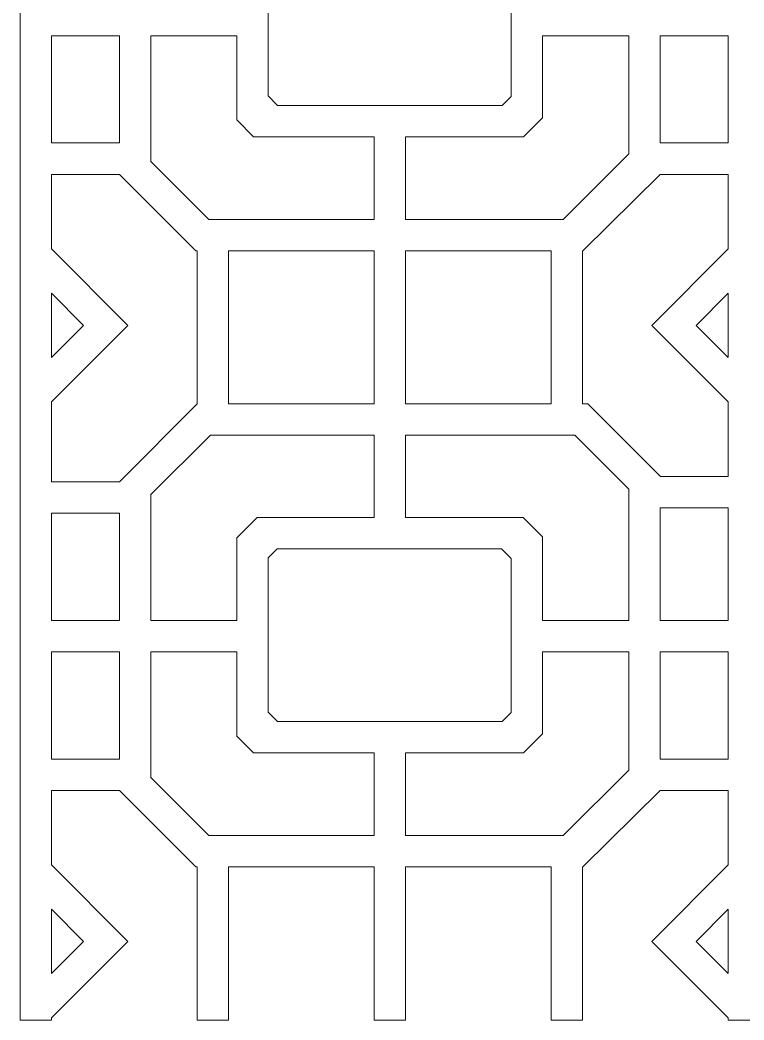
# Model space of a CAD drawing. Header units: centimetres. Extents: x 8 to 13.6, y -9.5 to 9.5.
# Drawn here: x 8.003 to 10.793, y -9.5 to -5.645 of the extents above; entities that cross this region are included whole.
import ezdxf

# ---------------------------------------------------------------- set-up
doc = ezdxf.new("R2010")
doc.units = ezdxf.units.CM
doc.header["$MEASUREMENT"] = 0
doc.layers.add('layer 1', color=7, linetype='Continuous')

msp = doc.modelspace()

# ---------------------------------------------------------------- linework, layer by layer
at = {"layer": 'layer 1', "color": 250, "lineweight": 9}
for points, knots in [([(8.00349, 4.75014), (8.00349, 4.75014), (8.00349, 4.75014), (8.00349, 4.75014), (8.00349, 4.75014), (8.00349, 4.75014), (8.00349, 7.12452), (8.00349, 7.12452), (8.00349, 7.12452), (8.00349, 7.12452), (8.00349, 7.12507), (8.00349, 7.12507), (8.00349, 7.12507), (8.00349, 7.12507), (8.00349, 9.5), (8.00349, 9.5), (8.00349, 9.5), (8.00349, 9.5), (8.12442, 9.5), (8.12442, 9.5), (8.12442, 9.5), (8.12442, 9.5), (8.12442, 9.19988), (8.12442, 9.19988), (8.12442, 9.19988), (8.12442, 9.19988), (8.3867, 9.19988), (8.3867, 9.19988), (8.3867, 9.19988), (8.3867, 9.19988), (8.68684, 9.5), (8.68684, 9.5), (8.68684, 9.5), (8.68684, 9.5), (10.19119, 9.5), (10.19119, 9.5), (10.19119, 9.5), (10.19119, 9.5), (10.47049, 9.22071), (10.47049, 9.22071), (10.47049, 9.22071), (10.47049, 9.22071), (10.47049, 9.2204), (10.47049, 9.2204), (10.47049, 9.2204), (10.47049, 9.2204), (10.73276, 9.2204), (10.73276, 9.2204), (10.73276, 9.2204), (10.73276, 9.2204), (10.73276, 9.5), (10.73276, 9.5), (10.73276, 9.5), (10.73276, 9.5), (10.85369, 9.5), (10.85369, 9.5), (10.85369, 9.5), (10.85369, 9.5), (10.85369, 9.19988), (10.85369, 9.19988), (10.85369, 9.19988), (10.85369, 9.19988), (11.11599, 9.19988), (11.11599, 9.19988), (11.11599, 9.19988), (11.11599, 9.19988), (11.41611, 9.5), (11.41611, 9.5), (11.41611, 9.5), (11.41611, 9.5), (12.92046, 9.5), (12.92046, 9.5), (12.92046, 9.5), (12.92046, 9.5), (13.19977, 9.22071), (13.19977, 9.22071), (13.19977, 9.22071), (13.19977, 9.22071), (13.19977, 9.2204), (13.19977, 9.2204), (13.19977, 9.2204), (13.19977, 9.2204), (13.46205, 9.2204), (13.46205, 9.2204), (13.46205, 9.2204), (13.46205, 9.2204), (13.46205, 9.5), (13.46205, 9.5), (13.46205, 9.5), (13.46205, 9.5), (13.58295, 9.5), (13.58295, 9.5), (13.58295, 9.5), (13.58295, 9.5), (13.58295, 7.12507), (13.58295, 7.12507), (13.58295, 7.12507), (13.58295, 7.12507), (13.58295, 7.12452), (13.58295, 7.12452), (13.58295, 7.12452), (13.58295, 7.12452), (13.58295, 4.75014), (13.58295, 4.75014), (13.58295, 4.75014), (13.58295, 4.75014), (13.58295, 4.7496), (13.58295, 4.7496), (13.58295, 4.7496), (13.58295, 4.7496), (13.58295, 2.37521), (13.58295, 2.37521), (13.58295, 2.37521), (13.58295, 2.37521), (13.58295, 2.37466), (13.58295, 2.37466), (13.58295, 2.37466), (13.58295, 2.37466), (13.58295, 0.00028), (13.58295, 0.00028), (13.58295, 0.00028), (13.58295, 0.00028), (13.58295, -0.00027), (13.58295, -0.00027), (13.58295, -0.00027), (13.58295, -0.00027), (13.58295, -2.37465), (13.58295, -2.37465), (13.58295, -2.37465), (13.58295, -2.37465), (13.58295, -2.3752), (13.58295, -2.3752), (13.58295, -2.3752), (13.58295, -2.3752), (13.58295, -4.74959), (13.58295, -4.74959), (13.58295, -4.74959), (13.58295, -4.74959), (13.58295, -4.75014), (13.58295, -4.75014), (13.58295, -4.75014), (13.58295, -4.75014), (13.58295, -7.12451), (13.58295, -7.12451), (13.58295, -7.12451), (13.58295, -7.12451), (13.58295, -7.12506), (13.58295, -7.12506), (13.58295, -7.12506), (13.58295, -7.12506), (13.58295, -9.5), (13.58295, -9.5), (13.58295, -9.5), (13.58295, -9.5), (13.46205, -9.5), (13.46205, -9.5), (13.46205, -9.5), (13.46205, -9.5), (13.46205, -9.49224), (13.46205, -9.49224), (13.46205, -9.49224), (13.46205, -9.49224), (13.16686, -9.19705), (13.16686, -9.19705), (13.16686, -9.19705), (13.16686, -9.19705), (13.46205, -8.90187), (13.46205, -8.90187), (13.46205, -8.90187), (13.46205, -8.90187), (13.46205, -8.61481), (13.46205, -8.61481), (13.46205, -8.61481), (13.46205, -8.61481), (13.1996, -8.61481), (13.1996, -8.61481), (13.1996, -8.61481), (13.1996, -8.61481), (12.90099, -8.90973), (12.90099, -8.90973), (12.90099, -8.90973), (12.90099, -8.90973), (12.90074, -8.90973), (12.90074, -8.90973), (12.90074, -8.90973), (12.90074, -8.90973), (12.90074, -9.5), (12.90074, -9.5), (12.90074, -9.5), (12.90074, -9.5), (12.77984, -9.5), (12.77984, -9.5), (12.77984, -9.5), (12.77984, -9.5), (12.77984, -8.90973), (12.77984, -8.90973), (12.77984, -8.90973), (12.77984, -8.90973), (12.21831, -8.90973), (12.21831, -8.90973), (12.21831, -8.90973), (12.21831, -8.90973), (12.21831, -9.5), (12.21831, -9.5), (12.21831, -9.5), (12.21831, -9.5), (12.0974, -9.5), (12.0974, -9.5), (12.0974, -9.5), (12.0974, -9.5), (12.0974, -8.90973), (12.0974, -8.90973), (12.0974, -8.90973), (12.0974, -8.90973), (11.53592, -8.90973), (11.53592, -8.90973), (11.53592, -8.90973), (11.53592, -8.90973), (11.53592, -9.5), (11.53592, -9.5), (11.53592, -9.5), (11.53592, -9.5), (11.415, -9.5), (11.415, -9.5), (11.415, -9.5), (11.415, -9.5), (11.415, -8.90973), (11.415, -8.90973), (11.415, -8.90973), (11.415, -8.90973), (11.41087, -8.90973), (11.41087, -8.90973), (11.41087, -8.90973), (11.41087, -8.90973), (11.11599, -8.61482), (11.11599, -8.61482), (11.11599, -8.61482), (11.11599, -8.61482), (11.11599, -8.61481), (11.11599, -8.61481), (11.11599, -8.61481), (11.11599, -8.61481), (10.85369, -8.61481), (10.85369, -8.61481), (10.85369, -8.61481), (10.85369, -8.61481), (10.85369, -8.90187), (10.85369, -8.90187), (10.85369, -8.90187), (10.85369, -8.90187), (11.14887, -9.19705), (11.14887, -9.19705), (11.14887, -9.19705), (11.14887, -9.19705), (10.85369, -9.49224), (10.85369, -9.49224), (10.85369, -9.49224), (10.85369, -9.49224), (10.85369, -9.5), (10.85369, -9.5), (10.85369, -9.5), (10.85369, -9.5), (10.73276, -9.5), (10.73276, -9.5), (10.73276, -9.5), (10.73276, -9.5), (10.73276, -9.49224), (10.73276, -9.49224), (10.73276, -9.49224), (10.73276, -9.49224), (10.43757, -9.19705), (10.43757, -9.19705), (10.43757, -9.19705), (10.43757, -9.19705), (10.73276, -8.90187), (10.73276, -8.90187), (10.73276, -8.90187), (10.73276, -8.90187), (10.73276, -8.61481), (10.73276, -8.61481), (10.73276, -8.61481), (10.73276, -8.61481), (10.47033, -8.61481), (10.47033, -8.61481), (10.47033, -8.61481), (10.47033, -8.61481), (10.1717, -8.90973), (10.1717, -8.90973), (10.1717, -8.90973), (10.1717, -8.90973), (10.17145, -8.90973), (10.17145, -8.90973), (10.17145, -8.90973), (10.17145, -8.90973), (10.17145, -9.5), (10.17145, -9.5), (10.17145, -9.5), (10.17145, -9.5), (10.05055, -9.5), (10.05055, -9.5), (10.05055, -9.5), (10.05055, -9.5), (10.05055, -8.90973), (10.05055, -8.90973), (10.05055, -8.90973), (10.05055, -8.90973), (9.48904, -8.90973), (9.48904, -8.90973), (9.48904, -8.90973), (9.48904, -8.90973), (9.48904, -9.5), (9.48904, -9.5), (9.48904, -9.5), (9.48904, -9.5), (9.36814, -9.5), (9.36814, -9.5), (9.36814, -9.5), (9.36814, -9.5), (9.36814, -8.90973), (9.36814, -8.90973), (9.36814, -8.90973), (9.36814, -8.90973), (8.80664, -8.90973), (8.80664, -8.90973), (8.80664, -8.90973), (8.80664, -8.90973), (8.80664, -9.5), (8.80664, -9.5), (8.80664, -9.5), (8.80664, -9.5), (8.68573, -9.5), (8.68573, -9.5), (8.68573, -9.5), (8.68573, -9.5), (8.68573, -8.90973), (8.68573, -8.90973), (8.68573, -8.90973), (8.68573, -8.90973), (8.6816, -8.90973), (8.6816, -8.90973), (8.6816, -8.90973), (8.6816, -8.90973), (8.3867, -8.61482), (8.3867, -8.61482), (8.3867, -8.61482), (8.3867, -8.61482), (8.3867, -8.61481), (8.3867, -8.61481), (8.3867, -8.61481), (8.3867, -8.61481), (8.12442, -8.61481), (8.12442, -8.61481), (8.12442, -8.61481), (8.12442, -8.61481), (8.12442, -8.90187), (8.12442, -8.90187), (8.12442, -8.90187), (8.12442, -8.90187), (8.4196, -9.19705), (8.4196, -9.19705), (8.4196, -9.19705), (8.4196, -9.19705), (8.12442, -9.49224), (8.12442, -9.49224), (8.12442, -9.49224), (8.12442, -9.49224), (8.12442, -9.5), (8.12442, -9.5), (8.12442, -9.5), (8.12442, -9.5), (8.00349, -9.5), (8.00349, -9.5), (8.00349, -9.5), (8.00349, -9.5), (8.00349, -7.12506), (8.00349, -7.12506), (8.00349, -7.12506), (8.00349, -7.12506), (8.00349, -7.12451), (8.00349, -7.12451), (8.00349, -7.12451), (8.00349, -7.12451), (8.00349, -4.75014), (8.00349, -4.75014), (8.00349, -4.75014), (8.00349, -4.75014), (8.00349, -4.74959), (8.00349, -4.74959), (8.00349, -4.74959), (8.00349, -4.74959), (8.00349, -2.3752), (8.00349, -2.3752), (8.00349, -2.3752), (8.00349, -2.3752), (8.00349, -2.37465), (8.00349, -2.37465), (8.00349, -2.37465), (8.00349, -2.37465), (8.00349, -0.00027), (8.00349, -0.00027), (8.00349, -0.00027), (8.00349, -0.00027), (8.00349, 0.00028), (8.00349, 0.00028), (8.00349, 0.00028), (8.00349, 0.00028), (8.00349, 2.37466), (8.00349, 2.37466), (8.00349, 2.37466), (8.00349, 2.37466), (8.00349, 2.37521), (8.00349, 2.37521), (8.00349, 2.37521), (8.00349, 2.37521), (8.00349, 4.7496), (8.00349, 4.7496), (8.00349, 4.7496), (8.00349, 4.7496), (8.00349, 4.75014), (8.00349, 4.75014)], [0, 0, 0, 0, 0.009434, 0.009434, 0.009434, 0.009434, 0.0188679, 0.0188679, 0.0188679, 0.0188679, 0.0283019, 0.0283019, 0.0283019, 0.0283019, 0.0377358, 0.0377358, 0.0377358, 0.0377358, 0.0471698, 0.0471698, 0.0471698, 0.0471698, 0.0566038, 0.0566038, 0.0566038, 0.0566038, 0.0660377, 0.0660377, 0.0660377, 0.0660377, 0.0754717, 0.0754717, 0.0754717, 0.0754717, 0.0849057, 0.0849057, 0.0849057, 0.0849057, 0.0943396, 0.0943396, 0.0943396, 0.0943396, 0.1037736, 0.1037736, 0.1037736, 0.1037736, 0.1132075, 0.1132075, 0.1132075, 0.1132075, 0.1226415, 0.1226415, 0.1226415, 0.1226415, 0.1320755, 0.1320755, 0.1320755, 0.1320755, 0.1415094, 0.1415094, 0.1415094, 0.1415094, 0.1509434, 0.1509434, 0.1509434, 0.1509434, 0.1603774, 0.1603774, 0.1603774, 0.1603774, 0.1698113, 0.1698113, 0.1698113, 0.1698113, 0.1792453, 0.1792453, 0.1792453, 0.1792453, 0.1886792, 0.1886792, 0.1886792, 0.1886792, 0.1981132, 0.1981132, 0.1981132, 0.1981132, 0.2075472, 0.2075472, 0.2075472, 0.2075472, 0.2169811, 0.2169811, 0.2169811, 0.2169811, 0.2264151, 0.2264151, 0.2264151, 0.2264151, 0.2358491, 0.2358491, 0.2358491, 0.2358491, 0.245283, 0.245283, 0.245283, 0.245283, 0.254717, 0.254717, 0.254717, 0.254717, 0.2641509, 0.2641509, 0.2641509, 0.2641509, 0.2735849, 0.2735849, 0.2735849, 0.2735849, 0.2830189, 0.2830189, 0.2830189, 0.2830189, 0.2924528, 0.2924528, 0.2924528, 0.2924528, 0.3018868, 0.3018868, 0.3018868, 0.3018868, 0.3113208, 0.3113208, 0.3113208, 0.3113208, 0.3207547, 0.3207547, 0.3207547, 0.3207547, 0.3301887, 0.3301887, 0.3301887, 0.3301887, 0.3396226, 0.3396226, 0.3396226, 0.3396226, 0.3490566, 0.3490566, 0.3490566, 0.3490566, 0.3584906, 0.3584906, 0.3584906, 0.3584906, 0.3679245, 0.3679245, 0.3679245, 0.3679245, 0.3773585, 0.3773585, 0.3773585, 0.3773585, 0.3867925, 0.3867925, 0.3867925, 0.3867925, 0.3962264, 0.3962264, 0.3962264, 0.3962264, 0.4056604, 0.4056604, 0.4056604, 0.4056604, 0.4150943, 0.4150943, 0.4150943, 0.4150943, 0.4245283, 0.4245283, 0.4245283, 0.4245283, 0.4339623, 0.4339623, 0.4339623, 0.4339623, 0.4433962, 0.4433962, 0.4433962, 0.4433962, 0.4528302, 0.4528302, 0.4528302, 0.4528302, 0.4622642, 0.4622642, 0.4622642, 0.4622642, 0.4716981, 0.4716981, 0.4716981, 0.4716981, 0.4811321, 0.4811321, 0.4811321, 0.4811321, 0.490566, 0.490566, 0.490566, 0.490566, 0.5, 0.5, 0.5, 0.5, 0.509434, 0.509434, 0.509434, 0.509434, 0.5188679, 0.5188679, 0.5188679, 0.5188679, 0.5283019, 0.5283019, 0.5283019, 0.5283019, 0.5377358, 0.5377358, 0.5377358, 0.5377358, 0.5471698, 0.5471698, 0.5471698, 0.5471698, 0.5566038, 0.5566038, 0.5566038, 0.5566038, 0.5660377, 0.5660377, 0.5660377, 0.5660377, 0.5754717, 0.5754717, 0.5754717, 0.5754717, 0.5849057, 0.5849057, 0.5849057, 0.5849057, 0.5943396, 0.5943396, 0.5943396, 0.5943396, 0.6037736, 0.6037736, 0.6037736, 0.6037736, 0.6132075, 0.6132075, 0.6132075, 0.6132075, 0.6226415, 0.6226415, 0.6226415, 0.6226415, 0.6320755, 0.6320755, 0.6320755, 0.6320755, 0.6415094, 0.6415094, 0.6415094, 0.6415094, 0.6509434, 0.6509434, 0.6509434, 0.6509434, 0.6603774, 0.6603774, 0.6603774, 0.6603774, 0.6698113, 0.6698113, 0.6698113, 0.6698113, 0.6792453, 0.6792453, 0.6792453, 0.6792453, 0.6886792, 0.6886792, 0.6886792, 0.6886792, 0.6981132, 0.6981132, 0.6981132, 0.6981132, 0.7075472, 0.7075472, 0.7075472, 0.7075472, 0.7169811, 0.7169811, 0.7169811, 0.7169811, 0.7264151, 0.7264151, 0.7264151, 0.7264151, 0.7358491, 0.7358491, 0.7358491, 0.7358491, 0.745283, 0.745283, 0.745283, 0.745283, 0.754717, 0.754717, 0.754717, 0.754717, 0.7641509, 0.7641509, 0.7641509, 0.7641509, 0.7735849, 0.7735849, 0.7735849, 0.7735849, 0.7830189, 0.7830189, 0.7830189, 0.7830189, 0.7924528, 0.7924528, 0.7924528, 0.7924528, 0.8018868, 0.8018868, 0.8018868, 0.8018868, 0.8113208, 0.8113208, 0.8113208, 0.8113208, 0.8207547, 0.8207547, 0.8207547, 0.8207547, 0.8301887, 0.8301887, 0.8301887, 0.8301887, 0.8396226, 0.8396226, 0.8396226, 0.8396226, 0.8490566, 0.8490566, 0.8490566, 0.8490566, 0.8584906, 0.8584906, 0.8584906, 0.8584906, 0.8679245, 0.8679245, 0.8679245, 0.8679245, 0.8773585, 0.8773585, 0.8773585, 0.8773585, 0.8867925, 0.8867925, 0.8867925, 0.8867925, 0.8962264, 0.8962264, 0.8962264, 0.8962264, 0.9056604, 0.9056604, 0.9056604, 0.9056604, 0.9150943, 0.9150943, 0.9150943, 0.9150943, 0.9245283, 0.9245283, 0.9245283, 0.9245283, 0.9339623, 0.9339623, 0.9339623, 0.9339623, 0.9433962, 0.9433962, 0.9433962, 0.9433962, 0.9528302, 0.9528302, 0.9528302, 0.9528302, 0.9622642, 0.9622642, 0.9622642, 0.9622642, 0.9716981, 0.9716981, 0.9716981, 0.9716981, 0.9811321, 0.9811321, 0.9811321, 0.9811321, 1, 1, 1, 1]), ([(9.89597, -5.34594), (9.89597, -5.34594), (9.89597, -5.34594), (9.89597, -5.34594), (9.89597, -5.34594), (9.89597, -5.34594), (9.89597, -5.93975), (9.89597, -5.93975), (9.89597, -5.93975), (9.89597, -5.93975), (9.86139, -5.97433), (9.86139, -5.97433), (9.86139, -5.97433), (9.86139, -5.97433), (8.99583, -5.97433), (8.99583, -5.97433), (8.99583, -5.97433), (8.99583, -5.97433), (8.95929, -5.93778), (8.95929, -5.93778), (8.95929, -5.93778), (8.95929, -5.93778), (8.95929, -5.34397), (8.95929, -5.34397), (8.95929, -5.34397), (8.95929, -5.34397), (8.99402, -5.30924), (8.99402, -5.30924), (8.99402, -5.30924), (8.99402, -5.30924), (9.8593, -5.30924), (9.8593, -5.30924), (9.8593, -5.30924), (9.8593, -5.30924), (9.89597, -5.34594), (9.89597, -5.34594)], [0, 0, 0, 0, 0.1, 0.1, 0.1, 0.1, 0.2, 0.2, 0.2, 0.2, 0.3, 0.3, 0.3, 0.3, 0.4, 0.4, 0.4, 0.4, 0.5, 0.5, 0.5, 0.5, 0.6, 0.6, 0.6, 0.6, 0.7, 0.7, 0.7, 0.7, 0.8, 0.8, 0.8, 0.8, 1, 1, 1, 1]), ([(8.3867, -5.70525), (8.3867, -5.70525), (8.3867, -5.70525), (8.3867, -5.70525), (8.3867, -5.70525), (8.3867, -5.70525), (8.12442, -5.70525), (8.12442, -5.70525), (8.12442, -5.70525), (8.12442, -5.70525), (8.12442, -6.11897), (8.12442, -6.11897), (8.12442, -6.11897), (8.12442, -6.11897), (8.3867, -6.11897), (8.3867, -6.11897), (8.3867, -6.11897), (8.3867, -6.11897), (8.3867, -5.70525), (8.3867, -5.70525)], [0, 0, 0, 0, 0.1666667, 0.1666667, 0.1666667, 0.1666667, 0.3333333, 0.3333333, 0.3333333, 0.3333333, 0.5, 0.5, 0.5, 0.5, 0.6666667, 0.6666667, 0.6666667, 0.6666667, 1, 1, 1, 1]), ([(9.36814, -6.41389), (9.36814, -6.41389), (9.36814, -6.41389), (9.36814, -6.41389), (9.36814, -6.41389), (9.36814, -6.41389), (9.36814, -6.09523), (9.36814, -6.09523), (9.36814, -6.09523), (9.36814, -6.09523), (8.90341, -6.09523), (8.90341, -6.09523), (8.90341, -6.09523), (8.90341, -6.09523), (8.83839, -6.0302), (8.83839, -6.0302), (8.83839, -6.0302), (8.83839, -6.0302), (8.83839, -5.70525), (8.83839, -5.70525), (8.83839, -5.70525), (8.83839, -5.70525), (8.5076, -5.70525), (8.5076, -5.70525), (8.5076, -5.70525), (8.5076, -5.70525), (8.5076, -6.18981), (8.5076, -6.18981), (8.5076, -6.18981), (8.5076, -6.18981), (8.7317, -6.41389), (8.7317, -6.41389), (8.7317, -6.41389), (8.7317, -6.41389), (9.36814, -6.41389), (9.36814, -6.41389)], [0, 0, 0, 0, 0.1, 0.1, 0.1, 0.1, 0.2, 0.2, 0.2, 0.2, 0.3, 0.3, 0.3, 0.3, 0.4, 0.4, 0.4, 0.4, 0.5, 0.5, 0.5, 0.5, 0.6, 0.6, 0.6, 0.6, 0.7, 0.7, 0.7, 0.7, 0.8, 0.8, 0.8, 0.8, 1, 1, 1, 1]), ([(9.48904, -6.09523), (9.48904, -6.09523), (9.48904, -6.09523), (9.48904, -6.09523), (9.48904, -6.09523), (9.48904, -6.09523), (9.48904, -6.41389), (9.48904, -6.41389), (9.48904, -6.41389), (9.48904, -6.41389), (10.09696, -6.41389), (10.09696, -6.41389), (10.09696, -6.41389), (10.09696, -6.41389), (10.34958, -6.16129), (10.34958, -6.16129), (10.34958, -6.16129), (10.34958, -6.16129), (10.34958, -5.70525), (10.34958, -5.70525), (10.34958, -5.70525), (10.34958, -5.70525), (10.01689, -5.70525), (10.01689, -5.70525), (10.01689, -5.70525), (10.01689, -5.70525), (10.01689, -6.02155), (10.01689, -6.02155), (10.01689, -6.02155), (10.01689, -6.02155), (9.94319, -6.09523), (9.94319, -6.09523), (9.94319, -6.09523), (9.94319, -6.09523), (9.48904, -6.09523), (9.48904, -6.09523)], [0, 0, 0, 0, 0.1, 0.1, 0.1, 0.1, 0.2, 0.2, 0.2, 0.2, 0.3, 0.3, 0.3, 0.3, 0.4, 0.4, 0.4, 0.4, 0.5, 0.5, 0.5, 0.5, 0.6, 0.6, 0.6, 0.6, 0.7, 0.7, 0.7, 0.7, 0.8, 0.8, 0.8, 0.8, 1, 1, 1, 1]), ([(10.47049, -6.11897), (10.47049, -6.11897), (10.47049, -6.11897), (10.47049, -6.11897), (10.47049, -6.11897), (10.47049, -6.11897), (10.73276, -6.11897), (10.73276, -6.11897), (10.73276, -6.11897), (10.73276, -6.11897), (10.73276, -5.70525), (10.73276, -5.70525), (10.73276, -5.70525), (10.73276, -5.70525), (10.47049, -5.70525), (10.47049, -5.70525), (10.47049, -5.70525), (10.47049, -5.70525), (10.47049, -6.11897), (10.47049, -6.11897)], [0, 0, 0, 0, 0.1666667, 0.1666667, 0.1666667, 0.1666667, 0.3333333, 0.3333333, 0.3333333, 0.3333333, 0.5, 0.5, 0.5, 0.5, 0.6666667, 0.6666667, 0.6666667, 0.6666667, 1, 1, 1, 1]), ([(8.12442, -7.12506), (8.12442, -7.12506), (8.12442, -7.12506), (8.12442, -7.12506), (8.12442, -7.12506), (8.12442, -7.12506), (8.12442, -7.42465), (8.12442, -7.42465), (8.12442, -7.42465), (8.12442, -7.42465), (8.3867, -7.42465), (8.3867, -7.42465), (8.3867, -7.42465), (8.3867, -7.42465), (8.68629, -7.12506), (8.68629, -7.12506), (8.68629, -7.12506), (8.68629, -7.12506), (8.68573, -7.12506), (8.68573, -7.12506), (8.68573, -7.12506), (8.68573, -7.12506), (8.68573, -6.53479), (8.68573, -6.53479), (8.68573, -6.53479), (8.68573, -6.53479), (8.6816, -6.53479), (8.6816, -6.53479), (8.6816, -6.53479), (8.6816, -6.53479), (8.3867, -6.23989), (8.3867, -6.23989), (8.3867, -6.23989), (8.3867, -6.23989), (8.3867, -6.23988), (8.3867, -6.23988), (8.3867, -6.23988), (8.3867, -6.23988), (8.12442, -6.23988), (8.12442, -6.23988), (8.12442, -6.23988), (8.12442, -6.23988), (8.12442, -6.52694), (8.12442, -6.52694), (8.12442, -6.52694), (8.12442, -6.52694), (8.4196, -6.82213), (8.4196, -6.82213), (8.4196, -6.82213), (8.4196, -6.82213), (8.12442, -7.11731), (8.12442, -7.11731), (8.12442, -7.11731), (8.12442, -7.11731), (8.12442, -7.12451), (8.12442, -7.12451), (8.12442, -7.12451), (8.12442, -7.12451), (8.12442, -7.12506), (8.12442, -7.12506)], [0, 0, 0, 0, 0.0625, 0.0625, 0.0625, 0.0625, 0.125, 0.125, 0.125, 0.125, 0.1875, 0.1875, 0.1875, 0.1875, 0.25, 0.25, 0.25, 0.25, 0.3125, 0.3125, 0.3125, 0.3125, 0.375, 0.375, 0.375, 0.375, 0.4375, 0.4375, 0.4375, 0.4375, 0.5, 0.5, 0.5, 0.5, 0.5625, 0.5625, 0.5625, 0.5625, 0.625, 0.625, 0.625, 0.625, 0.6875, 0.6875, 0.6875, 0.6875, 0.75, 0.75, 0.75, 0.75, 0.8125, 0.8125, 0.8125, 0.8125, 0.875, 0.875, 0.875, 0.875, 1, 1, 1, 1]), ([(10.17145, -7.12453), (10.17145, -7.12453), (10.17145, -7.12453), (10.17145, -7.12453), (10.17145, -7.12453), (10.17145, -7.12453), (10.19119, -7.12453), (10.19119, -7.12453), (10.19119, -7.12453), (10.19119, -7.12453), (10.47049, -7.40381), (10.47049, -7.40381), (10.47049, -7.40381), (10.47049, -7.40381), (10.47049, -7.40412), (10.47049, -7.40412), (10.47049, -7.40412), (10.47049, -7.40412), (10.73276, -7.40412), (10.73276, -7.40412), (10.73276, -7.40412), (10.73276, -7.40412), (10.73276, -7.12506), (10.73276, -7.12506), (10.73276, -7.12506), (10.73276, -7.12506), (10.73276, -7.12451), (10.73276, -7.12451), (10.73276, -7.12451), (10.73276, -7.12451), (10.73276, -7.11731), (10.73276, -7.11731), (10.73276, -7.11731), (10.73276, -7.11731), (10.43757, -6.82213), (10.43757, -6.82213), (10.43757, -6.82213), (10.43757, -6.82213), (10.73276, -6.52694), (10.73276, -6.52694), (10.73276, -6.52694), (10.73276, -6.52694), (10.73276, -6.23988), (10.73276, -6.23988), (10.73276, -6.23988), (10.73276, -6.23988), (10.47033, -6.23988), (10.47033, -6.23988), (10.47033, -6.23988), (10.47033, -6.23988), (10.1717, -6.53479), (10.1717, -6.53479), (10.1717, -6.53479), (10.1717, -6.53479), (10.17145, -6.53479), (10.17145, -6.53479), (10.17145, -6.53479), (10.17145, -6.53479), (10.17145, -7.12453), (10.17145, -7.12453)], [0, 0, 0, 0, 0.0625, 0.0625, 0.0625, 0.0625, 0.125, 0.125, 0.125, 0.125, 0.1875, 0.1875, 0.1875, 0.1875, 0.25, 0.25, 0.25, 0.25, 0.3125, 0.3125, 0.3125, 0.3125, 0.375, 0.375, 0.375, 0.375, 0.4375, 0.4375, 0.4375, 0.4375, 0.5, 0.5, 0.5, 0.5, 0.5625, 0.5625, 0.5625, 0.5625, 0.625, 0.625, 0.625, 0.625, 0.6875, 0.6875, 0.6875, 0.6875, 0.75, 0.75, 0.75, 0.75, 0.8125, 0.8125, 0.8125, 0.8125, 0.875, 0.875, 0.875, 0.875, 1, 1, 1, 1]), ([(8.80664, -7.12453), (8.80664, -7.12453), (8.80664, -7.12453), (8.80664, -7.12453), (8.80664, -7.12453), (8.80664, -7.12453), (9.36814, -7.12453), (9.36814, -7.12453), (9.36814, -7.12453), (9.36814, -7.12453), (9.36814, -6.53479), (9.36814, -6.53479), (9.36814, -6.53479), (9.36814, -6.53479), (8.80664, -6.53479), (8.80664, -6.53479), (8.80664, -6.53479), (8.80664, -6.53479), (8.80664, -7.12453), (8.80664, -7.12453)], [0, 0, 0, 0, 0.1666667, 0.1666667, 0.1666667, 0.1666667, 0.3333333, 0.3333333, 0.3333333, 0.3333333, 0.5, 0.5, 0.5, 0.5, 0.6666667, 0.6666667, 0.6666667, 0.6666667, 1, 1, 1, 1]), ([(9.48904, -7.12453), (9.48904, -7.12453), (9.48904, -7.12453), (9.48904, -7.12453), (9.48904, -7.12453), (9.48904, -7.12453), (10.05055, -7.12453), (10.05055, -7.12453), (10.05055, -7.12453), (10.05055, -7.12453), (10.05055, -6.53479), (10.05055, -6.53479), (10.05055, -6.53479), (10.05055, -6.53479), (9.48904, -6.53479), (9.48904, -6.53479), (9.48904, -6.53479), (9.48904, -6.53479), (9.48904, -7.12453), (9.48904, -7.12453)], [0, 0, 0, 0, 0.1666667, 0.1666667, 0.1666667, 0.1666667, 0.3333333, 0.3333333, 0.3333333, 0.3333333, 0.5, 0.5, 0.5, 0.5, 0.6666667, 0.6666667, 0.6666667, 0.6666667, 1, 1, 1, 1]), ([(8.24861, -6.82213), (8.24861, -6.82213), (8.12442, -6.69793), (8.12442, -6.69793), (8.12442, -6.69793), (8.12442, -6.69793), (8.12442, -6.94632), (8.12442, -6.94632), (8.12442, -6.94632), (8.12442, -6.94632), (8.24861, -6.82213), (8.24861, -6.82213)], [0, 0, 0, 0, 0.25, 0.25, 0.25, 0.25, 0.5, 0.5, 0.5, 0.5, 1, 1, 1, 1]), ([(10.60857, -6.82213), (10.60857, -6.82213), (10.60857, -6.82213), (10.60857, -6.82213), (10.60857, -6.82213), (10.60857, -6.82213), (10.73276, -6.69793), (10.73276, -6.69793), (10.73276, -6.69793), (10.73276, -6.69793), (10.73276, -6.94632), (10.73276, -6.94632), (10.73276, -6.94632), (10.73276, -6.94632), (10.60857, -6.82213), (10.60857, -6.82213)], [0, 0, 0, 0, 0.2, 0.2, 0.2, 0.2, 0.4, 0.4, 0.4, 0.4, 0.6, 0.6, 0.6, 0.6, 1, 1, 1, 1]), ([(9.36814, -7.56327), (9.36814, -7.56327), (9.36814, -7.56327), (9.36814, -7.56327), (9.36814, -7.56327), (9.36814, -7.56327), (9.36814, -7.24543), (9.36814, -7.24543), (9.36814, -7.24543), (9.36814, -7.24543), (8.73691, -7.24543), (8.73691, -7.24543), (8.73691, -7.24543), (8.73691, -7.24543), (8.5076, -7.47473), (8.5076, -7.47473), (8.5076, -7.47473), (8.5076, -7.47473), (8.5076, -7.95927), (8.5076, -7.95927), (8.5076, -7.95927), (8.5076, -7.95927), (8.83839, -7.95927), (8.83839, -7.95927), (8.83839, -7.95927), (8.83839, -7.95927), (8.83839, -7.64155), (8.83839, -7.64155), (8.83839, -7.64155), (8.83839, -7.64155), (8.9167, -7.56327), (8.9167, -7.56327), (8.9167, -7.56327), (8.9167, -7.56327), (9.36814, -7.56327), (9.36814, -7.56327)], [0, 0, 0, 0, 0.1, 0.1, 0.1, 0.1, 0.2, 0.2, 0.2, 0.2, 0.3, 0.3, 0.3, 0.3, 0.4, 0.4, 0.4, 0.4, 0.5, 0.5, 0.5, 0.5, 0.6, 0.6, 0.6, 0.6, 0.7, 0.7, 0.7, 0.7, 0.8, 0.8, 0.8, 0.8, 1, 1, 1, 1]), ([(9.48904, -7.24543), (9.48904, -7.24543), (9.48904, -7.24543), (9.48904, -7.24543), (9.48904, -7.24543), (9.48904, -7.24543), (9.48904, -7.56327), (9.48904, -7.56327), (9.48904, -7.56327), (9.48904, -7.56327), (9.94264, -7.56327), (9.94264, -7.56327), (9.94264, -7.56327), (9.94264, -7.56327), (10.01689, -7.6375), (10.01689, -7.6375), (10.01689, -7.6375), (10.01689, -7.6375), (10.01689, -7.95927), (10.01689, -7.95927), (10.01689, -7.95927), (10.01689, -7.95927), (10.34958, -7.95927), (10.34958, -7.95927), (10.34958, -7.95927), (10.34958, -7.95927), (10.34958, -7.4539), (10.34958, -7.4539), (10.34958, -7.4539), (10.34958, -7.4539), (10.14113, -7.24543), (10.14113, -7.24543), (10.14113, -7.24543), (10.14113, -7.24543), (9.48904, -7.24543), (9.48904, -7.24543)], [0, 0, 0, 0, 0.1, 0.1, 0.1, 0.1, 0.2, 0.2, 0.2, 0.2, 0.3, 0.3, 0.3, 0.3, 0.4, 0.4, 0.4, 0.4, 0.5, 0.5, 0.5, 0.5, 0.6, 0.6, 0.6, 0.6, 0.7, 0.7, 0.7, 0.7, 0.8, 0.8, 0.8, 0.8, 1, 1, 1, 1]), ([(8.12442, -7.95927), (8.12442, -7.95927), (8.12442, -7.95927), (8.12442, -7.95927), (8.12442, -7.95927), (8.12442, -7.95927), (8.3867, -7.95927), (8.3867, -7.95927), (8.3867, -7.95927), (8.3867, -7.95927), (8.3867, -7.54556), (8.3867, -7.54556), (8.3867, -7.54556), (8.3867, -7.54556), (8.12442, -7.54556), (8.12442, -7.54556), (8.12442, -7.54556), (8.12442, -7.54556), (8.12442, -7.95927), (8.12442, -7.95927)], [0, 0, 0, 0, 0.1666667, 0.1666667, 0.1666667, 0.1666667, 0.3333333, 0.3333333, 0.3333333, 0.3333333, 0.5, 0.5, 0.5, 0.5, 0.6666667, 0.6666667, 0.6666667, 0.6666667, 1, 1, 1, 1]), ([(10.47049, -7.95927), (10.47049, -7.95927), (10.47049, -7.95927), (10.47049, -7.95927), (10.47049, -7.95927), (10.47049, -7.95927), (10.73276, -7.95927), (10.73276, -7.95927), (10.73276, -7.95927), (10.73276, -7.95927), (10.73276, -7.52504), (10.73276, -7.52504), (10.73276, -7.52504), (10.73276, -7.52504), (10.47049, -7.52504), (10.47049, -7.52504), (10.47049, -7.52504), (10.47049, -7.52504), (10.47049, -7.95927), (10.47049, -7.95927)], [0, 0, 0, 0, 0.1666667, 0.1666667, 0.1666667, 0.1666667, 0.3333333, 0.3333333, 0.3333333, 0.3333333, 0.5, 0.5, 0.5, 0.5, 0.6666667, 0.6666667, 0.6666667, 0.6666667, 1, 1, 1, 1]), ([(9.89597, -7.72087), (9.89597, -7.72087), (9.89597, -7.72087), (9.89597, -7.72087), (9.89597, -7.72087), (9.89597, -7.72087), (9.89597, -8.31468), (9.89597, -8.31468), (9.89597, -8.31468), (9.89597, -8.31468), (9.86139, -8.34925), (9.86139, -8.34925), (9.86139, -8.34925), (9.86139, -8.34925), (8.99583, -8.34925), (8.99583, -8.34925), (8.99583, -8.34925), (8.99583, -8.34925), (8.95929, -8.31271), (8.95929, -8.31271), (8.95929, -8.31271), (8.95929, -8.31271), (8.95929, -7.71889), (8.95929, -7.71889), (8.95929, -7.71889), (8.95929, -7.71889), (8.99402, -7.68417), (8.99402, -7.68417), (8.99402, -7.68417), (8.99402, -7.68417), (9.8593, -7.68417), (9.8593, -7.68417), (9.8593, -7.68417), (9.8593, -7.68417), (9.89597, -7.72087), (9.89597, -7.72087)], [0, 0, 0, 0, 0.1, 0.1, 0.1, 0.1, 0.2, 0.2, 0.2, 0.2, 0.3, 0.3, 0.3, 0.3, 0.4, 0.4, 0.4, 0.4, 0.5, 0.5, 0.5, 0.5, 0.6, 0.6, 0.6, 0.6, 0.7, 0.7, 0.7, 0.7, 0.8, 0.8, 0.8, 0.8, 1, 1, 1, 1]), ([(8.3867, -8.08017), (8.3867, -8.08017), (8.3867, -8.08017), (8.3867, -8.08017), (8.3867, -8.08017), (8.3867, -8.08017), (8.12442, -8.08017), (8.12442, -8.08017), (8.12442, -8.08017), (8.12442, -8.08017), (8.12442, -8.49389), (8.12442, -8.49389), (8.12442, -8.49389), (8.12442, -8.49389), (8.3867, -8.49389), (8.3867, -8.49389), (8.3867, -8.49389), (8.3867, -8.49389), (8.3867, -8.08017), (8.3867, -8.08017)], [0, 0, 0, 0, 0.1666667, 0.1666667, 0.1666667, 0.1666667, 0.3333333, 0.3333333, 0.3333333, 0.3333333, 0.5, 0.5, 0.5, 0.5, 0.6666667, 0.6666667, 0.6666667, 0.6666667, 1, 1, 1, 1]), ([(9.36814, -8.78882), (9.36814, -8.78882), (9.36814, -8.78882), (9.36814, -8.78882), (9.36814, -8.78882), (9.36814, -8.78882), (9.36814, -8.47016), (9.36814, -8.47016), (9.36814, -8.47016), (9.36814, -8.47016), (8.90341, -8.47016), (8.90341, -8.47016), (8.90341, -8.47016), (8.90341, -8.47016), (8.83839, -8.40513), (8.83839, -8.40513), (8.83839, -8.40513), (8.83839, -8.40513), (8.83839, -8.08017), (8.83839, -8.08017), (8.83839, -8.08017), (8.83839, -8.08017), (8.5076, -8.08017), (8.5076, -8.08017), (8.5076, -8.08017), (8.5076, -8.08017), (8.5076, -8.56474), (8.5076, -8.56474), (8.5076, -8.56474), (8.5076, -8.56474), (8.7317, -8.78882), (8.7317, -8.78882), (8.7317, -8.78882), (8.7317, -8.78882), (9.36814, -8.78882), (9.36814, -8.78882)], [0, 0, 0, 0, 0.1, 0.1, 0.1, 0.1, 0.2, 0.2, 0.2, 0.2, 0.3, 0.3, 0.3, 0.3, 0.4, 0.4, 0.4, 0.4, 0.5, 0.5, 0.5, 0.5, 0.6, 0.6, 0.6, 0.6, 0.7, 0.7, 0.7, 0.7, 0.8, 0.8, 0.8, 0.8, 1, 1, 1, 1]), ([(9.48904, -8.47016), (9.48904, -8.47016), (9.48904, -8.47016), (9.48904, -8.47016), (9.48904, -8.47016), (9.48904, -8.47016), (9.48904, -8.78882), (9.48904, -8.78882), (9.48904, -8.78882), (9.48904, -8.78882), (10.09696, -8.78882), (10.09696, -8.78882), (10.09696, -8.78882), (10.09696, -8.78882), (10.34958, -8.53622), (10.34958, -8.53622), (10.34958, -8.53622), (10.34958, -8.53622), (10.34958, -8.08017), (10.34958, -8.08017), (10.34958, -8.08017), (10.34958, -8.08017), (10.01689, -8.08017), (10.01689, -8.08017), (10.01689, -8.08017), (10.01689, -8.08017), (10.01689, -8.39648), (10.01689, -8.39648), (10.01689, -8.39648), (10.01689, -8.39648), (9.94319, -8.47016), (9.94319, -8.47016), (9.94319, -8.47016), (9.94319, -8.47016), (9.48904, -8.47016), (9.48904, -8.47016)], [0, 0, 0, 0, 0.1, 0.1, 0.1, 0.1, 0.2, 0.2, 0.2, 0.2, 0.3, 0.3, 0.3, 0.3, 0.4, 0.4, 0.4, 0.4, 0.5, 0.5, 0.5, 0.5, 0.6, 0.6, 0.6, 0.6, 0.7, 0.7, 0.7, 0.7, 0.8, 0.8, 0.8, 0.8, 1, 1, 1, 1]), ([(10.47049, -8.49389), (10.47049, -8.49389), (10.47049, -8.49389), (10.47049, -8.49389), (10.47049, -8.49389), (10.47049, -8.49389), (10.73276, -8.49389), (10.73276, -8.49389), (10.73276, -8.49389), (10.73276, -8.49389), (10.73276, -8.08017), (10.73276, -8.08017), (10.73276, -8.08017), (10.73276, -8.08017), (10.47049, -8.08017), (10.47049, -8.08017), (10.47049, -8.08017), (10.47049, -8.08017), (10.47049, -8.49389), (10.47049, -8.49389)], [0, 0, 0, 0, 0.1666667, 0.1666667, 0.1666667, 0.1666667, 0.3333333, 0.3333333, 0.3333333, 0.3333333, 0.5, 0.5, 0.5, 0.5, 0.6666667, 0.6666667, 0.6666667, 0.6666667, 1, 1, 1, 1]), ([(8.24861, -9.19705), (8.24861, -9.19705), (8.24861, -9.19705), (8.24861, -9.19705), (8.24861, -9.19705), (8.24861, -9.19705), (8.12442, -9.07286), (8.12442, -9.07286), (8.12442, -9.07286), (8.12442, -9.07286), (8.12442, -9.32125), (8.12442, -9.32125), (8.12442, -9.32125), (8.12442, -9.32125), (8.24861, -9.19705), (8.24861, -9.19705)], [0, 0, 0, 0, 0.2, 0.2, 0.2, 0.2, 0.4, 0.4, 0.4, 0.4, 0.6, 0.6, 0.6, 0.6, 1, 1, 1, 1]), ([(10.60857, -9.19705), (10.60857, -9.19705), (10.60857, -9.19705), (10.60857, -9.19705), (10.60857, -9.19705), (10.60857, -9.19705), (10.73276, -9.07286), (10.73276, -9.07286), (10.73276, -9.07286), (10.73276, -9.07286), (10.73276, -9.32125), (10.73276, -9.32125), (10.73276, -9.32125), (10.73276, -9.32125), (10.60857, -9.19705), (10.60857, -9.19705)], [0, 0, 0, 0, 0.2, 0.2, 0.2, 0.2, 0.4, 0.4, 0.4, 0.4, 0.6, 0.6, 0.6, 0.6, 1, 1, 1, 1])]:
    msp.add_open_spline(points, degree=3, knots=knots, dxfattribs=at)

doc.saveas('drawing.dxf')
